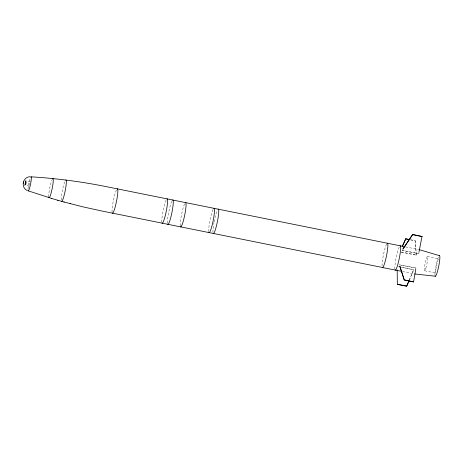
<?xml version="1.0" encoding="UTF-8"?>
<svg xmlns="http://www.w3.org/2000/svg" width="463" height="463" viewBox="0 0 463 463"><rect width="100%" height="100%" fill="white"/><g stroke="black" fill="none" stroke-linecap="round" stroke-linejoin="round"><path stroke-width="0.35" stroke-dasharray="2.31 1.74" d="M409.228 280.323L413.708 269.605L401.276 267.174M25.124 184.378L25.251 183.632M25.199 184.031L25.129 184.853L25.65 183.747M25.957 181.658L25.922 182.428M30.199 180.998C27.358 182.613 25.436 177.242 25.031 183.25C23.092 188.279 28.127 183.915 28.59 186.577M25.934 182L25.714 183.313M25.5 184.141C24.47 185.628 26.651 183.956 26.449 183.134M25.199 183.637L25.581 181.895M26.443 183.157L25.864 181.264L25.627 181.93M415.739 269.425L415.977 268.06L399.372 264.83L415.977 268.06M25.274 183.186L25.471 182.289M25.511 183.817L25.893 181.23L25.731 181.623M25.754 183.319L25.39 184.251M401.23 252.092L416.387 255.252L415.155 240.644L410.461 239.73M416.387 255.252L415.155 240.644M409.234 280.144L413.708 269.605M400.588 267.041L398.516 266.636L400.588 267.11M401.247 252.022L416.451 255.032M405.675 246.912L418.442 249.482M427.349 256.502L438.716 258.794A7.31 0.932 -78.6 0 0 436.493 265.669A7.31 0.932 -78.6 0 0 435.839 272.996M424.704 270.774L436.077 273.06M402.584 271.549L413.934 273.836M401.276 267.255L413.702 269.79M410.415 239.869L415.085 240.87M25.899 181.264L25.997 181.699M112.058 212.141A12.472 1.597 -78.6 0 1 113.29 201.11A12.472 1.597 -78.6 0 1 116.427 189.969M180.275 225.875A12.472 1.597 -78.6 0 1 181.612 214.311A12.472 1.597 -78.6 0 1 184.853 203.286M208.697 231.598A12.472 1.597 -78.6 0 1 209.93 220.567A12.472 1.597 -78.6 0 1 213.061 209.426M61.226 200.039A10.927 1.395 -78.6 0 1 62.522 189.871A10.927 1.395 -78.6 0 1 65.266 180.68M48.725 196.879A9.792 1.25 -78.6 0 1 51.792 180.321M167.484 223.299A12.472 1.597 -78.6 0 1 168.821 211.736A12.472 1.597 -78.6 0 1 172.062 200.71M161.801 222.153A12.472 1.597 -78.6 0 1 163.138 210.596A12.472 1.597 -78.6 0 1 166.379 199.57M212.963 232.455A12.472 1.597 -78.6 0 1 213.993 222.489M214.109 221.858A12.472 1.597 -78.6 0 1 217.326 210.283M382.05 266.011A12.472 1.597 -78.6 0 1 383.526 254.401A12.472 1.597 -78.6 0 1 386.657 243.908M394.87 269.072A12.472 1.597 -78.6 0 1 396.206 257.509A12.472 1.597 -78.6 0 1 399.447 246.484M27.994 189.298A7.205 0.92 -78.6 0 1 30.263 178.099M434.96 275.34A10.551 1.348 -78.6 0 1 436.094 265.559A10.551 1.348 -78.6 0 1 438.831 256.23M29.03 185.513A2.923 0.376 -78.6 0 1 30.066 181.166M402.087 250.275L418.65 253.701L402.087 250.275M425.856 268.199A7.31 0.932 -78.6 0 0 427.58 256.571A7.31 0.932 -78.6 0 0 424.635 266.144A7.31 0.932 -78.6 0 0 425.856 268.199"/><path stroke-width="0.69" d="M408.945 280.983L406.711 286.25L397.341 284.323L406.717 286.07L408.951 280.804M412.643 234.579L422.013 236.512L412.643 234.579L402.862 249.158M29.892 176.75C22.762 176.866 20.58 187.59 27.109 190.467M23.231 183.279L23.52 181.855M399.812 266.208L404.234 279.936L413.575 281.932L415.739 269.425M418.922 252.329L422.019 236.327M402.173 246.71L405.762 238.815L409.79 239.602M404.234 279.936L399.829 266.15M413.575 281.932L404.251 279.878M402.225 246.576L405.762 238.815M402.955 248.978L412.643 234.533M30.969 176.82C56.26 178.353 81.442 181.652 106.282 186.641L404.969 246.767M435.486 276.226L414.64 273.974M419.148 249.621L439.642 255.721M401.872 271.405L101.773 210.995L82.923 206.857L63.859 201.961M405.75 238.873L409.749 239.724M57.678 200.224L64.218 202.065M28.133 190.82L51.844 198.505M70.063 203.627L70.434 203.737M51.52 198.413L58.02 200.323M397.179 269.987L397.341 284.323M30.651 177.231A7.205 0.92 -78.6 0 1 30.558 184.106A7.205 0.92 -78.6 0 1 28.006 190.281M117.191 188.84A12.472 1.597 -78.6 0 1 116.479 201.451A12.472 1.597 -78.6 0 1 112.283 213.078M166.935 198.853A12.472 1.597 -78.6 0 1 166.217 211.464A12.472 1.597 -78.6 0 1 162.021 223.091M213.831 208.292A12.472 1.597 -78.6 0 1 213.113 220.903A12.472 1.597 -78.6 0 1 208.917 232.53M218.096 209.149A12.472 1.597 -78.6 0 1 217.379 221.765A12.472 1.597 -78.6 0 1 213.183 233.393M65.752 180.049A10.927 1.395 -78.6 0 1 65.127 191.097A10.927 1.395 -78.6 0 1 61.446 201.283M185.408 202.574A12.472 1.597 -78.6 0 1 184.691 215.185A12.472 1.597 -78.6 0 1 180.495 226.812M52.319 179.146A9.792 1.25 -78.6 0 1 52.435 187.231A9.792 1.25 -78.6 0 1 48.899 197.614M400.003 245.766A12.472 1.597 -78.6 0 1 399.285 258.383A12.472 1.597 -78.6 0 1 395.089 270.01M387.213 243.197A12.472 1.597 -78.6 0 1 386.495 255.808A12.472 1.597 -78.6 0 1 382.299 267.435M172.618 199.999A12.472 1.597 -78.6 0 1 171.9 212.61A12.472 1.597 -78.6 0 1 167.704 224.237M439.3 255.622A10.551 1.348 -78.6 0 1 438.698 266.294A10.551 1.348 -78.6 0 1 435.145 276.133"/></g></svg>
